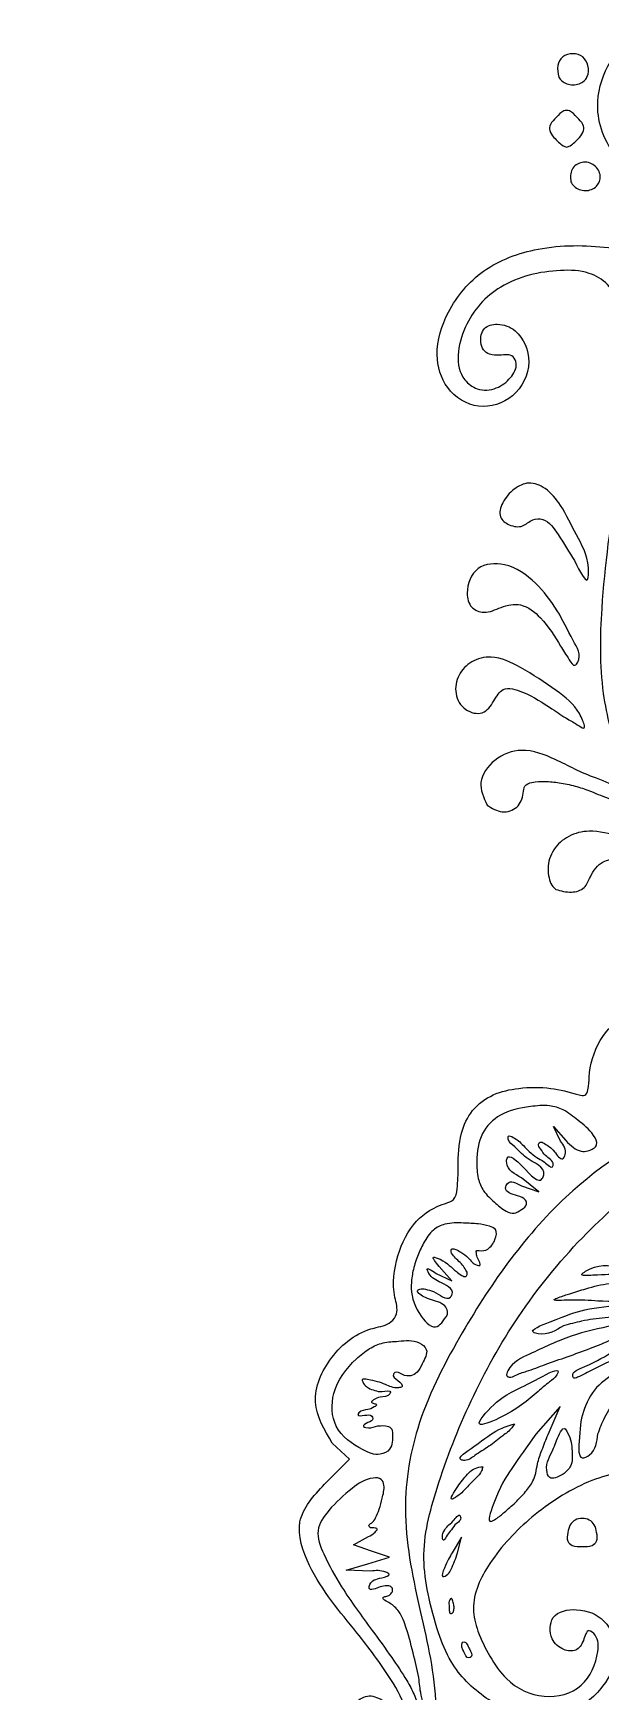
# Model space of a CAD drawing. Extents: x 1 to 188, y -1 to 173.
# Drawn here: x 1.5 to 25.6, y 35.6 to 106.2 of the extents above; entities that cross this region are included whole.
import ezdxf

# ---------------------------------------------------------------- set-up
doc = ezdxf.new("R2010")
doc.units = 0
doc.layers.get('0').update_dxf_attribs({"linetype": 'CONTINUOUS'})

msp = doc.modelspace()

# ---------------------------------------------------------------- linework, layer by layer
at = {"color": 7}
for p, q in [((23.844771, 104.30587), (23.844771, 104.30587)), ((23.634176, 101.739462), (23.634176, 101.739462)), ((24.350691, 99.854755), (24.350691, 99.854755)), ((24.508867, 83.734505), (24.508867, 83.734505)), ((23.918545, 80.098847), (23.918545, 80.098847)), ((23.549149, 77.432437), (23.549149, 77.432437)), ((20.787698, 73.336391), (20.787698, 73.336391)), ((23.711344, 69.749641), (23.711344, 69.749641)), ((23.91628, 59.039458), (23.615319, 59.657432)), ((23.615319, 59.657432), (24.136188, 59.061506)), ((22.98374, 56.878069), (22.256136, 57.483941)), ((22.086297, 56.711289), (22.086297, 56.711289)), ((22.256136, 57.136723), (22.98374, 56.878069)), ((19.279573, 53.098142), (18.750407, 53.71129)), ((18.618115, 53.41521), (19.279573, 53.098142)), ((19.098715, 51.666259), (19.098715, 51.666259)), ((24.042073, 51.183135), (24.042073, 51.183135)), ((24.200733, 49.866375), (24.200733, 49.866375)), ((22.953974, 48.386873), (22.953974, 48.386873)), ((23.904289, 47.751182), (22.861918, 46.573625)), ((23.383679, 46.560557), (23.904289, 47.751182)), ((16.761978, 46.590013), (16.761978, 46.590013)), ((21.949965, 47.021067), (21.949965, 47.021067)), ((25.50374, 46.584539), (25.50374, 46.584537)), ((14.927061, 45.515337), (14.198915, 46.190162)), ((13.862171, 44.450447), (14.927061, 45.515337)), ((20.606123, 45.18991), (20.606123, 45.18991)), ((24.020433, 44.869074), (24.020433, 44.869074)), ((21.991553, 43.664775), (21.991553, 43.664775)), ((19.420588, 42.724099), (19.420588, 42.724099)), ((24.222109, 42.39337), (24.222109, 42.39337)), ((15.098421, 41.868857), (15.733789, 42.220957)), ((15.866081, 41.603081), (15.098421, 41.868857)), ((19.698523, 42.194932), (19.299986, 41.533474)), ((19.525456, 41.533474), (19.698523, 42.194932)), ((14.781657, 40.78745), (15.707698, 41.062376)), ((15.707698, 41.062376), (16.63374, 41.337301)), ((16.63374, 41.337301), (15.866081, 41.603081)), ((19.525456, 41.533474), (19.525456, 41.533474)), ((15.83999, 40.746815), (14.781657, 40.78745)), ((19.328008, 39.466417), (19.328021, 39.466417)), ((20.032332, 37.443844), (20.032332, 37.443844)), ((17.675333, 37.129363), (17.675333, 37.129363))]:
    msp.add_line(p, q, dxfattribs=at)
for points, knots in [([(14.198915, 46.190162), (13.860481, 46.759163), (13.159493, 47.937722), (14.075879, 50.020087), (15.460105, 51.061633), (16.642375, 51.207594), (17.042732, 51.774637), (16.711432, 52.761236), (16.892117, 54.145573), (17.623089, 55.697151), (18.642829, 56.293192), (19.435405, 56.522029), (19.551084, 57.186508), (19.550453, 58.095021), (19.587885, 59.274738), (20.101205, 60.408366), (21.030266, 61.084339), (22.206609, 61.335844), (23.490123, 61.344621), (24.32885, 61.115411), (24.981955, 60.931652), (25.129636, 61.335767), (25.105988, 62.10086), (25.489511, 63.389212), (26.616876, 64.543755), (27.852511, 64.962921), (28.751064, 64.785667), (29.342852, 64.588035), (29.925726, 64.285574), (30.391436, 64.040852), (30.785, 63.850494), (31.051638, 64.016941), (31.150465, 64.33401), (31.441609, 64.672676), (31.896605, 65.311929), (32.855393, 65.976509), (34.38616, 65.918358), (35.694976, 65.18798), (36.370527, 64.615637), (37.126368, 64.210988), (37.11763, 64.973328), (37.682871, 65.643936), (38.485006, 66.423403), (39.351029, 67.018309), (40.040538, 66.852993), (40.546077, 66.671098), (41.116721, 66.386179), (41.564005, 66.040518), (42.133376, 65.959754), (42.485284, 66.359011), (42.904569, 66.614786), (42.927505, 67.188782), (42.439144, 67.234073), (42.064904, 67.465218), (41.727496, 67.803316), (41.400531, 68.256139), (41.17409, 68.810939), (40.493323, 69.030196), (39.027406, 68.638352), (36.611972, 68.619136), (33.545164, 69.159514), (30.962713, 70.23484), (29.074507, 71.89251), (27.640778, 73.49198), (26.286296, 75.520251), (25.575257, 78.315065), (25.622372, 82.342424), (26.233098, 86.505262), (26.72863, 90.254915), (26.868726, 92.735466), (26.577322, 94.397636), (26.02564, 95.5015), (25.049112, 96.075901), (23.434228, 96.128405), (21.329123, 95.643886), (19.680601, 93.850221), (19.339698, 91.742662), (20.389778, 90.934982), (21.197857, 91.007241), (21.787744, 91.456094), (22.114344, 92.000658), (21.882728, 92.544816), (21.356869, 92.460624), (20.930406, 92.474418), (20.593161, 92.683295), (20.480159, 93.104191), (20.577531, 93.688527), (21.317307, 93.861744), (22.239771, 93.498073), (22.792181, 92.115361), (22.032992, 90.602929), (20.388255, 90.062997), (18.958893, 90.967968), (18.496207, 92.636297), (19.084422, 94.49729), (20.569884, 96.266912), (23.109627, 97.176085), (25.929104, 97.167751), (28.896587, 96.458586), (31.732677, 95.201263), (34.10968, 94.128283), (35.13353, 92.972462), (35.995235, 92.937187), (35.128685, 93.679786), (34.553744, 94.127759), (33.433746, 94.790688), (32.154452, 95.435401), (30.864652, 96.077905), (29.81828, 96.721566), (29.165068, 97.405079), (28.652814, 98.131585), (28.018121, 98.864911), (27.164431, 99.815624), (26.250648, 100.812322), (25.594087, 102.048957), (25.39336, 103.470375), (25.949652, 105.086472), (27.260491, 106.363128), (28.584507, 107.023389), (29.426044, 106.810199), (29.707851, 107.085165), (29.153605, 107.568825), (28.402349, 108.13459), (26.541991, 108.55401), (24.272347, 108.778879), (21.864103, 108.993631), (19.768011, 109.670213), (18.204867, 111.039165), (16.949987, 113.060879), (16.821997, 116.228534), (17.500899, 119.446166), (18.125128, 122.572964), (17.082522, 125.210687), (14.807209, 126.074611), (12.788605, 126.55323), (11.156598, 127.710503), (10.306757, 129.105999), (9.548304, 130.286973), (9.003335, 131.006096), (8.53596, 131.581319), (7.758451, 131.743328), (6.762758, 132.023829), (5.059184, 132.409703), (3.115649, 132.601485), (1.428641, 134.234797), (1.678264, 138.120691), (2.790526, 143.817634), (7.04824, 151.040918), (13.212217, 157.625181), (20.974812, 163.253213), (28.939348, 168.088234), (35.064922, 170.973954), (39.084775, 172.223794), (41.972655, 172.397995), (45.700013, 172.433919), (49.431868, 172.523717), (52.377086, 172.425863), (54.850762, 171.750297), (57.71735, 170.719395), (61.00713, 169.176954), (63.675834, 167.65404), (65.74337, 166.330953), (67.27464, 165.370692), (68.894686, 164.370179), (70.589234, 163.259979), (72.354181, 162.03803), (73.558996, 161.151291), (74.142894, 160.721545)], [0, 0, 0, 0, 1.883715, 3.901693, 6.102992, 6.868618, 7.285832, 7.989116, 9.761465, 11.437811, 12.879503, 13.255182, 13.733613, 14.667863, 16.111801, 17.183298, 18.287248, 19.407402, 20.768274, 22.005829, 22.248225, 22.517413, 23.06019, 24.686376, 26.276317, 27.790337, 28.330729, 28.999165, 29.66317, 30.274333, 30.645428, 30.838411, 31.13254, 31.607904, 32.164437, 33.49642, 34.881378, 36.565879, 37.668737, 38.065986, 38.400613, 39.394515, 40.779992, 41.809953, 42.255622, 42.835461, 43.435734, 44.153797, 44.531509, 45.006355, 45.63844, 45.941908, 46.426491, 46.802676, 47.298722, 47.829377, 48.49806, 48.97288, 49.816255, 52.981292, 56.143052, 59.129943, 61.220635, 63.622363, 65.572281, 68.475173, 72.095269, 77.601964, 81.08089, 83.457781, 85.008677, 86.116868, 87.028902, 88.247169, 90.890764, 93.18329, 95.403647, 96.061847, 96.87292, 97.620609, 98.268067, 98.585895, 99.15203, 99.592416, 99.900715, 100.251484, 100.850431, 101.426748, 102.233018, 103.682732, 105.275841, 106.781232, 108.317604, 109.777767, 111.659506, 113.957694, 116.464128, 119.463879, 122.322168, 125.536597, 128.826513, 129.923037, 130.154708, 130.903208, 131.73422, 133.025882, 134.507201, 136.133828, 137.324989, 138.170864, 138.947522, 139.990802, 141.076211, 142.784588, 144.032192, 145.214127, 146.997618, 148.902706, 150.653438, 151.129912, 151.297683, 151.642576, 152.807875, 154.52637, 157.020533, 159.781365, 161.741786, 163.4994, 165.914353, 168.655542, 172.723683, 175.851004, 178.064574, 180.528487, 182.70366, 184.336743, 186.347696, 187.556562, 188.53828, 189.087865, 189.699967, 190.828553, 192.23192, 194.940941, 196.50599, 198.700839, 205.90588, 214.196875, 223.268041, 232.867441, 242.839906, 251.210069, 253.112247, 255.412699, 259.839449, 264.311061, 266.623178, 268.634077, 271.967145, 275.76139, 279.515393, 281.177013, 283.125051, 284.937772, 286.88906, 289.201855, 291.376762, 291.376762, 291.376762, 291.376762]), ([(23.844771, 104.30587), (23.804246, 104.472193), (23.729783, 104.777809), (23.981322, 105.214466), (24.432826, 105.341897), (24.889778, 105.212022), (25.130792, 104.786896), (25.108387, 104.381508), (24.918346, 104.117192), (24.700357, 104.007159), (24.444631, 103.958443), (24.189984, 104.007862), (23.965802, 104.11568), (23.882878, 104.245988), (23.844771, 104.30587)], [0, 0, 0, 0, 0.497806, 0.91471, 1.361473, 1.810725, 2.231129, 2.728091, 2.9356, 3.179904, 3.440858, 3.702656, 3.948927, 4.158331, 4.158331, 4.158331, 4.158331]), ([(23.634176, 101.739462), (23.555928, 101.829645), (23.419227, 101.987198), (23.470264, 102.349288), (23.750577, 102.580797), (23.972335, 102.889366), (24.376391, 102.889342), (24.598182, 102.58092), (24.878371, 102.348932), (24.929744, 101.988126), (24.725904, 101.749381), (24.530713, 101.536628), (24.352898, 101.398679), (24.174372, 101.302036), (23.995797, 101.398787), (23.818221, 101.535851), (23.698758, 101.668014), (23.634176, 101.739462)], [0, 0, 0, 0, 0.341478, 0.596575, 0.992393, 1.413194, 1.65466, 2.075459, 2.471278, 2.726375, 3.067853, 3.354591, 3.59826, 3.755902, 3.913544, 4.157214, 4.443953, 4.443953, 4.443953, 4.443953]), ([(24.350691, 99.854755), (24.337607, 100.041553), (24.311715, 100.411208), (24.827176, 100.755625), (25.389402, 100.613208), (25.677954, 100.123866), (25.492819, 99.593962), (25.048999, 99.44196), (24.707934, 99.515727), (24.478679, 99.643982), (24.391881, 99.786924), (24.350691, 99.854755)], [0, 0, 0, 0, 0.526922, 1.042724, 1.578076, 2.099439, 2.552693, 3.071394, 3.334411, 3.594407, 3.829209, 3.829209, 3.829209, 3.829209]), ([(24.508867, 83.734505), (24.284942, 84.096538), (23.90485, 84.711057), (23.357625, 85.527703), (22.676253, 85.523792), (22.3097, 85.116908), (21.738529, 85.211252), (21.229284, 85.583264), (21.44761, 86.285487), (21.880142, 86.783699), (22.577226, 87.142662), (23.37309, 86.801482), (24.034352, 85.987508), (24.584195, 84.764595), (25.13536, 83.903339), (25.095951, 82.559548), (24.743294, 83.265337), (24.508867, 83.734505)], [0, 0, 0, 0, 1.312678, 2.228154, 2.653027, 3.157575, 3.72372, 4.226524, 4.827574, 5.591988, 6.26042, 6.990566, 7.96049, 9.388749, 10.884436, 11.376445, 12.351993, 12.351993, 12.351993, 12.351993]), ([(23.918545, 80.098847), (23.664182, 80.513955), (23.235545, 81.213471), (22.296197, 81.975082), (21.388589, 81.786864), (20.735701, 81.43945), (20.039075, 81.70788), (19.848466, 82.532071), (20.26708, 83.584658), (21.730107, 83.679036), (22.882927, 82.836251), (23.823222, 81.63832), (24.321493, 80.522037), (24.850624, 79.669999), (24.488959, 79.191096), (24.183961, 79.676452), (24.025805, 79.928149), (23.918545, 80.098847)], [0, 0, 0, 0, 1.476041, 2.487341, 3.322461, 4.080975, 4.640116, 5.266163, 6.412343, 7.536887, 9.071301, 10.568756, 12.002292, 12.950335, 13.125234, 13.454171, 14.147378, 14.147378, 14.147378, 14.147378]), ([(23.549149, 77.432437), (23.166833, 77.68533), (22.565931, 78.08281), (21.454205, 78.439663), (21.069, 77.73572), (20.640982, 77.127154), (19.774815, 77.334207), (19.3661, 78.067874), (19.523931, 78.898572), (20.113981, 79.503733), (21.129425, 79.755386), (22.379628, 79.11918), (23.617069, 78.324439), (24.578115, 77.571207), (24.84239, 76.96218), (24.927565, 76.780969), (24.941803, 76.535781), (24.542443, 76.826049), (24.174303, 76.999536), (23.778395, 77.273691), (23.549149, 77.432437)], [0, 0, 0, 0, 1.442823, 2.267739, 2.89995, 3.601892, 4.316502, 5.109656, 5.910028, 6.680032, 7.530719, 8.85481, 10.672097, 12.060721, 12.377429, 12.609659, 12.716259, 12.954081, 13.528346, 14.318261, 14.318261, 14.318261, 14.318261]), ([(20.787698, 73.336391), (20.640183, 73.658566), (20.327553, 74.341349), (21.085549, 75.370459), (22.341913, 75.835751), (23.882271, 75.229766), (25.040082, 74.554971), (26.341537, 74.197513), (26.280196, 73.504912), (25.696506, 73.708253), (25.233429, 73.923091), (24.51603, 74.163172), (23.89109, 74.296083), (23.263225, 74.349947), (22.777568, 74.349493), (22.346832, 74.185917), (22.32914, 73.716264), (22.129436, 73.184645), (21.388382, 72.950249), (20.993888, 73.203844), (20.787698, 73.336391)], [0, 0, 0, 0, 0.99601, 2.11084, 3.32719, 4.810267, 6.734054, 7.808578, 8.043781, 8.348004, 9.209714, 9.848322, 10.54016, 11.143512, 11.716447, 12.04025, 12.356206, 13.004235, 13.650512, 14.358178, 14.358178, 14.358178, 14.358178]), ([(23.711344, 69.749641), (23.650423, 69.803807), (23.502644, 69.935198), (23.41373, 70.265557), (23.340052, 70.781733), (23.569832, 71.484199), (24.238929, 72.074214), (25.27795, 72.322867), (26.509588, 71.967667), (27.825909, 71.548186), (28.632688, 70.964941), (29.190472, 70.607181), (29.139004, 70.254719), (28.153434, 70.985812), (27.305699, 70.910933), (25.763384, 71.165273), (25.198776, 70.3929), (24.973559, 69.757695), (24.330206, 69.571925), (23.929028, 69.687129), (23.711344, 69.749641)], [0, 0, 0, 0, 0.240444, 0.583247, 0.985917, 1.808244, 2.663409, 3.559451, 4.882744, 6.452518, 7.595306, 8.063462, 8.152513, 8.51589, 10.393159, 11.661256, 12.502557, 13.026958, 13.598646, 14.27685, 14.27685, 14.27685, 14.27685]), ([(47.843376, 50.81053), (47.684204, 51.064503), (47.385443, 51.541198), (47.071406, 52.210605), (46.902653, 52.752814), (46.939445, 53.179292), (46.636232, 53.452061), (46.246047, 53.428891), (45.824133, 53.468821), (45.408119, 53.578837), (45.043505, 53.6793), (44.728171, 53.980724), (44.485076, 53.64476), (44.853817, 52.964456), (44.565798, 51.689082), (44.177579, 50.060421), (43.488577, 48.471333), (42.434543, 47.22847), (41.107616, 46.298744), (39.718472, 45.60658), (38.032871, 45.219735), (35.63208, 45.157229), (32.302268, 45.125653), (29.014845, 45.100552), (26.549951, 45.041171), (24.58722, 44.414224), (22.661474, 43.152102), (20.941417, 41.341391), (20.041022, 39.506742), (20.389105, 38.109863), (20.884498, 37.118831), (21.658617, 35.953359), (23.139176, 35.210543), (24.964269, 35.686214), (25.517532, 37.030008), (25.539417, 37.910275), (25.051334, 38.359754), (24.893225, 37.738914), (24.616779, 37.305421), (23.960922, 37.380695), (23.420406, 37.873306), (23.446523, 38.976952), (24.715204, 39.224212), (25.930629, 38.736859), (26.470935, 37.225022), (25.755747, 35.689587), (24.351074, 34.593944), (22.424834, 34.437351), (20.623599, 35.296397), (19.295257, 36.610079), (18.649296, 38.242274), (18.266047, 39.70651), (17.950628, 41.792867), (18.692614, 44.612586), (20.04099, 48.060835), (22.064001, 51.699598), (24.671399, 54.918161), (27.57779, 57.491658), (30.154394, 58.916716), (32.273567, 59.434754), (34.153087, 59.639554), (36.421601, 59.718098), (38.463713, 59.821568), (40.024201, 59.891124), (40.640355, 60.249098), (41.076113, 60.625275), (40.686987, 61.000365), (40.063563, 61.020535), (39.068297, 61.171089), (37.752707, 61.18795), (34.47848, 61.212868), (29.474814, 60.569827), (23.528476, 56.698249), (20.04851, 51.68659), (17.682624, 47.069919), (17.074538, 42.969053), (17.944478, 39.009519), (18.734147, 35.617343), (18.535365, 32.513984), (16.627971, 31.555278), (15.322807, 31.981987), (14.617802, 32.738933), (14.270684, 33.6873), (14.605489, 34.552736), (15.078357, 35.143037), (15.762465, 35.553212), (16.40971, 35.240518), (16.854724, 34.845058), (17.035625, 34.255792), (16.636746, 33.837169), (16.082819, 33.901702), (15.7529, 34.192399), (15.625279, 34.648543), (15.28923, 34.491169), (15.217016, 34.018562), (15.057223, 33.424443), (15.292173, 32.749683), (15.807923, 32.283453), (16.539441, 32.34391), (17.121311, 32.82688), (17.53276, 33.654397), (17.428375, 34.88513), (16.571659, 36.407286), (15.046562, 38.42437), (13.359371, 40.353246), (12.477012, 42.936359), (13.400645, 43.945963), (13.862171, 44.450447)], [0, 0, 0, 0, 0.898868, 1.687135, 2.208513, 2.601623, 2.884799, 3.304139, 3.721662, 4.170865, 4.562663, 4.9441, 5.109228, 5.601332, 7.00583, 8.890874, 10.683041, 12.12543, 13.720291, 15.515571, 16.744465, 18.875726, 22.697616, 26.737487, 28.766245, 30.035185, 32.871951, 35.534568, 37.585305, 38.549075, 39.730841, 40.918694, 42.694563, 44.331863, 45.936815, 46.633281, 46.949989, 47.428386, 47.954941, 48.464285, 49.138073, 50.036596, 51.087486, 52.347203, 53.763562, 55.319736, 57.131978, 58.875485, 60.808554, 62.959008, 64.302743, 66.019005, 67.509695, 70.570421, 74.56072, 78.66379, 82.988742, 86.925953, 90.26094, 91.681952, 93.443339, 95.931239, 98.44722, 99.722914, 100.355913, 100.772465, 101.018731, 101.710411, 102.6275, 104.03992, 105.645407, 112.471599, 118.790362, 126.28672, 130.542498, 134.25777, 138.45577, 142.512964, 144.989114, 146.912017, 147.890261, 148.923853, 149.941239, 150.714686, 151.573107, 152.236797, 152.878955, 153.536538, 154.033935, 154.522996, 154.983593, 155.548446, 155.873194, 156.027594, 156.474081, 157.205037, 157.875146, 158.504444, 159.14144, 159.881137, 160.68821, 161.824263, 163.412156, 165.87353, 169.375034, 171.283252, 173.189071, 173.189071, 173.189071, 173.189071]), ([(24.136188, 59.061506), (24.239204, 58.956868), (24.426054, 58.767076), (24.764164, 58.592044), (25.126654, 58.608196), (25.569979, 58.845177), (25.231987, 59.492654), (24.692077, 59.87507), (24.097187, 60.394704), (23.37591, 60.591702), (22.458503, 60.500042), (21.377002, 60.295137), (20.452179, 59.380613), (20.328599, 58.336628), (20.362641, 57.497146), (20.619379, 56.874995), (21.091603, 56.449484), (21.489142, 56.093927), (21.948778, 55.912481), (22.226034, 56.127784), (22.51272, 56.297502), (22.409067, 56.620442), (22.217927, 56.67424), (22.086297, 56.711289)], [0, 0, 0, 0, 0.441306, 0.800443, 1.087738, 1.543511, 1.960383, 2.88691, 3.651268, 4.265601, 5.06824, 6.40496, 7.483582, 8.704719, 9.425316, 9.999407, 10.666007, 11.290664, 11.645717, 11.990305, 12.310452, 12.483137, 12.865094, 12.865094, 12.865094, 12.865094]), ([(22.256136, 57.483941), (21.957189, 57.640456), (21.590504, 57.832435), (21.634639, 58.573166), (22.417383, 57.887324), (23.022206, 57.141107), (23.344602, 57.91913), (22.44538, 58.218732), (22.054862, 58.768945), (21.689293, 58.989672), (21.669428, 59.324036), (21.940218, 59.17658), (22.127321, 59.067402), (22.349278, 58.832518), (22.586451, 58.587998), (22.901538, 58.331045), (23.196622, 58.207554), (23.578089, 57.834397), (23.63214, 58.209154), (23.256, 58.37426), (23.103072, 58.666654), (22.925436, 58.882019), (23.063238, 59.042636), (23.256638, 58.921411), (23.458542, 58.796315), (23.680591, 58.583689), (23.962775, 58.142228), (24.209949, 58.624451), (24.041858, 58.861993), (23.91628, 59.039458)], [0, 0, 0, 0, 0.898024, 1.101507, 1.854977, 2.837098, 3.004951, 4.054434, 4.728131, 5.155763, 5.282855, 5.487279, 5.759737, 6.056374, 6.405813, 6.81324, 7.195162, 7.602174, 7.676182, 8.184078, 8.542695, 8.762851, 8.866528, 9.058141, 9.320213, 9.609532, 10.075197, 10.279342, 10.882384, 10.882384, 10.882384, 10.882384]), ([(22.086297, 56.711289), (21.828635, 56.784966), (21.484883, 56.88326), (21.701942, 57.427075), (22.018715, 57.261112), (22.256136, 57.136723)], [0, 0, 0, 0, 0.613318, 0.818239, 1.431359, 1.431359, 1.431359, 1.431359]), ([(26.525987, 49.929902), (27.086552, 50.187335), (28.3485, 50.766871), (31.117967, 51.086323), (34.249948, 51.284027), (37.261651, 51.412476), (39.509915, 51.98667), (40.951749, 52.99416), (42.153736, 54.230153), (42.698474, 54.89999), (43.353882, 56.088576), (42.780562, 55.944762), (42.442425, 55.647897), (41.620034, 54.920465), (40.337441, 53.863103), (38.120167, 52.99316), (35.355705, 52.470337), (32.470615, 52.024494), (29.833639, 51.458905), (27.868926, 50.837306), (26.191791, 50.180045), (25.346942, 49.564989), (24.353862, 49.241177), (24.461527, 48.960835), (24.552815, 48.960456), (24.716922, 49.028421), (25.084226, 49.223365), (25.714243, 49.526273), (26.233189, 49.784312), (26.525987, 49.929902)], [0, 0, 0, 0, 1.840311, 4.142925, 8.275538, 11.286155, 13.186819, 15.10474, 16.588164, 17.997604, 18.698629, 18.926763, 19.430224, 20.124251, 22.175124, 24.405514, 27.161859, 30.611743, 33.17679, 35.20487, 36.886697, 38.295653, 38.963372, 39.02123, 39.093311, 39.198288, 39.568236, 40.32511, 41.305051, 41.305051, 41.305051, 41.305051]), ([(18.750407, 53.71129), (18.596334, 53.892909), (18.342659, 54.191937), (19.0612, 53.925363), (19.322472, 53.594434), (19.664241, 53.351129), (19.866356, 53.239674), (19.977582, 53.395634), (19.86998, 53.576477), (19.74704, 53.781735), (19.542644, 53.967261), (19.363868, 54.141877), (19.248989, 54.290049), (19.249518, 54.485881), (19.489998, 54.437339), (19.695209, 54.299589), (20.035773, 54.07623), (20.199089, 53.781842), (20.574252, 53.72721), (20.362313, 54.058251), (20.330502, 54.209776), (20.32235, 54.416593), (20.556831, 54.343278), (20.875059, 54.435589), (21.140466, 54.793978), (21.238701, 55.291098), (20.813054, 55.456677), (20.372038, 55.534905), (19.726758, 55.559933), (19.063512, 55.577472), (18.420531, 55.26889), (18.08865, 54.722286), (17.800088, 54.132557), (17.623889, 53.537363), (17.507237, 52.692), (17.702609, 51.848077), (18.589, 50.856468), (18.940414, 51.414765), (19.098715, 51.666259)], [0, 0, 0, 0, 0.459408, 0.756395, 1.620903, 1.90536, 2.077608, 2.182176, 2.373792, 2.635864, 2.925182, 3.188029, 3.38263, 3.498357, 3.646282, 3.934521, 4.323031, 4.813398, 4.924362, 5.229612, 5.457139, 5.578767, 5.671796, 6.047481, 6.55439, 6.982416, 7.266354, 7.761252, 8.379618, 9.184507, 9.726919, 10.426105, 11.042759, 11.704373, 12.28271, 13.557917, 14.449096, 15.179621, 15.179621, 15.179621, 15.179621]), ([(19.098715, 51.666259), (19.0992, 51.755915), (19.100224, 51.945108), (18.84053, 52.167353), (18.515024, 52.263753), (18.17448, 52.370428), (17.957994, 52.482549), (17.774066, 52.660436), (17.960283, 52.79237), (18.201203, 52.722327), (18.616607, 52.656446), (19.112005, 52.187687), (19.437431, 52.742515), (18.71282, 53.05539), (18.352403, 53.280266), (18.172429, 53.710967), (18.420784, 53.546159), (18.618115, 53.41521)], [0, 0, 0, 0, 0.25768, 0.543761, 0.93243, 1.29401, 1.577099, 1.744273, 1.867058, 2.111099, 2.466874, 3.22621, 3.375442, 4.134818, 4.772567, 4.880685, 5.298826, 5.298826, 5.298826, 5.298826]), ([(30.298596, 53.324707), (29.707872, 53.456369), (28.447653, 53.737248), (26.62192, 53.632876), (25.437355, 53.84314), (24.668583, 53.288225), (25.734816, 53.367899), (26.368368, 53.367697), (27.613563, 53.415767), (28.592664, 53.368799), (29.62745, 53.235464), (30.223941, 52.932448), (31.275363, 53.022837), (30.686595, 53.204796), (30.298596, 53.324707)], [0, 0, 0, 0, 1.812526, 3.866744, 5.360595, 5.567504, 6.040347, 7.184929, 8.371631, 9.461361, 10.225369, 11.384056, 11.769942, 12.515687, 12.515687, 12.515687, 12.515687]), ([(30.766782, 52.388537), (30.611729, 52.439577), (30.17774, 52.582435), (29.369985, 52.723918), (28.273417, 52.901816), (27.126867, 53.047512), (25.979934, 53.027544), (25.100922, 52.800818), (24.35787, 52.565338), (23.966604, 52.442528), (23.457943, 52.243361), (24.730639, 52.30393), (25.534105, 52.213909), (27.427369, 52.201056), (29.007229, 52.251775), (30.169086, 52.181992), (30.6596, 52.351498), (30.766782, 52.388537)], [0, 0, 0, 0, 0.489281, 1.369488, 2.453489, 3.823993, 4.836827, 5.859298, 6.570478, 7.081961, 7.284226, 7.799476, 9.146947, 11.035417, 12.871861, 14.084566, 14.423645, 14.423645, 14.423645, 14.423645]), ([(24.042073, 51.183135), (24.297945, 51.253898), (24.8792, 51.414648), (25.796569, 51.533991), (26.878655, 51.617899), (27.486135, 51.567191), (28.332326, 51.699717), (27.419421, 52.104854), (26.578495, 52.078869), (24.830862, 51.911917), (24.01366, 51.555952), (22.468273, 50.972228), (23.322806, 50.741024), (23.713586, 50.981224), (24.042073, 51.183135)], [0, 0, 0, 0, 0.793339, 1.802199, 2.815683, 3.856088, 4.180418, 4.521403, 5.815934, 7.470695, 9.030737, 9.878444, 10.092872, 11.223614, 11.223614, 11.223614, 11.223614]), ([(26.15874, 51.19569), (25.555877, 51.070142), (24.319955, 50.812757), (22.823594, 50.075121), (21.828592, 49.639339), (21.573865, 49.069151), (21.784298, 48.956237), (22.06226, 49.126994), (22.567604, 49.276705), (23.305829, 49.559424), (23.88615, 49.758473), (24.200733, 49.866375)], [0, 0, 0, 0, 1.841966, 3.776195, 4.946722, 5.156895, 5.275746, 5.544714, 6.051165, 6.895543, 7.895133, 7.895133, 7.895133, 7.895133]), ([(24.200733, 49.866375), (24.529662, 49.98585), (25.164828, 50.216556), (26.007443, 50.55624), (26.506731, 50.804953), (26.714278, 50.908339)], [0, 0, 0, 0, 1.049965, 2.027493, 2.722914, 2.722914, 2.722914, 2.722914]), ([(16.761978, 46.590013), (16.753973, 46.681058), (16.737988, 46.862843), (16.39764, 46.960861), (16.039087, 46.920402), (15.750594, 46.799886), (15.448164, 46.920119), (15.734735, 47.090603), (15.965831, 47.17455), (15.853034, 47.423814), (15.622052, 47.378078), (15.234583, 47.334078), (15.393904, 47.597193), (15.698414, 47.596324), (15.915586, 47.678231), (16.134523, 47.835456), (15.972313, 47.883459), (15.809911, 47.931557), (16.02975, 48.088332), (16.247597, 48.178535), (16.605133, 48.154619), (16.720678, 48.46724), (16.279082, 48.345169), (16.026314, 48.429234), (15.744234, 48.519263), (15.573738, 48.657905), (15.385891, 48.951561), (15.975823, 48.851358), (16.386779, 48.745774), (16.842626, 48.501636), (17.27378, 48.597142), (16.984391, 48.882577), (16.729164, 49.048725), (16.913408, 49.28212), (17.197254, 49.066391), (17.52441, 49.021347), (17.868173, 49.214983), (18.036205, 49.625545), (18.352143, 50.142408), (17.759007, 50.617408), (17.09002, 50.520078), (16.36566, 50.500322), (15.742571, 50.222652), (14.945026, 49.57125), (14.118402, 48.498841), (14.182172, 46.752359), (15.254745, 46.002794), (16.129901, 45.615633), (16.771099, 45.938252), (16.765375, 46.347282), (16.761978, 46.590013)], [0, 0, 0, 0, 0.249573, 0.498308, 0.92835, 1.338443, 1.452191, 1.692358, 1.973034, 2.072354, 2.382938, 2.669373, 2.751137, 3.15219, 3.453363, 3.58779, 3.710386, 3.832981, 3.967408, 4.268581, 4.707634, 4.776795, 5.133443, 5.451725, 5.738465, 5.950407, 6.189092, 6.417794, 7.202164, 7.77861, 7.935395, 8.253744, 8.578443, 8.669856, 9.012954, 9.370092, 9.670167, 10.098721, 10.729749, 11.138905, 12.029491, 12.687257, 13.308593, 14.025435, 15.778788, 17.179633, 18.696378, 19.447306, 19.902496, 20.566896, 20.566896, 20.566896, 20.566896]), ([(25.50374, 46.584537), (25.592357, 46.823533), (25.789808, 47.356051), (26.306822, 48.106475), (26.771345, 48.912466), (27.93112, 49.481131), (27.243923, 50.232053), (26.371002, 49.186044), (25.408316, 48.69735), (24.778905, 47.454474), (24.725989, 46.626897), (24.65264, 45.426757), (25.414127, 45.802102), (25.465637, 46.251849), (25.50374, 46.584539)], [0, 0, 0, 0, 0.765445, 1.705524, 2.647933, 3.861843, 4.073488, 5.315255, 6.556865, 7.718236, 9.015056, 9.71246, 10.048269, 11.002687, 11.002687, 11.002687, 11.002687]), ([(22.953974, 48.386873), (23.116289, 48.528982), (23.385669, 48.764828), (23.707349, 48.986386), (23.933429, 49.4604), (22.653475, 48.755445), (21.99144, 48.463898), (21.124536, 47.967712), (20.067158, 46.740036), (21.899959, 47.472707), (22.518338, 48.009038), (22.953974, 48.386873)], [0, 0, 0, 0, 0.643624, 1.068172, 1.19181, 2.024276, 3.252307, 4.278067, 5.29122, 6.139281, 8.160954, 8.160954, 8.160954, 8.160954]), ([(21.949965, 47.021067), (21.712738, 46.940475), (21.05279, 46.716273), (20.59699, 46.275802), (19.402235, 45.507391), (19.967613, 45.431702), (20.326078, 45.731481), (20.884478, 46.044184), (21.386332, 46.466244), (21.793188, 46.75289), (21.915621, 46.962319), (21.949965, 47.021067)], [0, 0, 0, 0, 0.714969, 1.988988, 2.781753, 2.946432, 3.421619, 4.138164, 4.873172, 5.39357, 5.596464, 5.596464, 5.596464, 5.596464]), ([(22.861918, 46.573625), (22.498008, 46.060564), (21.77783, 45.045216), (21.247766, 44.226914), (20.744925, 42.702051), (21.25072, 43.024336), (21.562121, 43.277531), (21.836749, 43.525179), (21.991553, 43.664775)], [0, 0, 0, 0, 1.775443, 3.513597, 4.237893, 4.475835, 4.949817, 5.562162, 5.562162, 5.562162, 5.562162]), ([(24.020433, 44.869074), (24.143882, 44.975792), (24.433891, 45.226497), (24.407902, 45.93942), (24.355336, 46.411076), (24.052181, 46.922671), (23.751105, 46.395408), (23.619295, 45.87718), (23.220125, 45.268693), (23.453558, 44.568566), (23.799382, 44.751892), (24.020433, 44.869074)], [0, 0, 0, 0, 0.470456, 1.105202, 1.912915, 2.149201, 2.44603, 3.187987, 4.092927, 4.423181, 5.008269, 5.008269, 5.008269, 5.008269]), ([(21.991553, 43.664775), (22.139472, 43.817149), (22.414439, 44.100399), (22.728188, 44.516128), (22.873789, 44.930218), (22.92863, 45.386471), (23.128873, 45.930231), (23.294882, 46.340897), (23.383679, 46.560557)], [0, 0, 0, 0, 0.637898, 1.185794, 1.543698, 1.940343, 2.559217, 3.270939, 3.270939, 3.270939, 3.270939]), ([(20.606123, 45.18991), (20.492902, 45.176828), (20.159377, 45.138291), (19.739957, 44.617488), (19.495115, 44.319041), (19.180678, 43.738895), (19.630566, 43.978119), (19.872566, 44.271705), (20.264059, 44.660305), (20.544795, 44.940783), (20.591958, 45.13237), (20.606123, 45.18991)], [0, 0, 0, 0, 0.335886, 0.989449, 1.738806, 2.013751, 2.196935, 2.818907, 3.38872, 3.798132, 3.973871, 3.973871, 3.973871, 3.973871]), ([(15.733789, 42.220957), (15.826038, 42.267572), (15.958424, 42.334469), (16.163046, 42.551252), (15.945244, 42.603488), (15.808304, 42.567064), (15.719834, 42.719015), (15.927127, 42.809577), (16.055504, 43.045964), (16.21961, 43.405231), (16.321266, 43.876915), (16.446084, 44.295957), (16.305536, 44.721818), (15.675218, 44.72889), (14.926376, 44.211126), (14.126071, 43.477022), (13.414984, 42.480875), (13.904542, 41.270258), (14.671884, 39.883368), (15.73267, 38.455227), (16.685817, 37.146924), (17.291068, 36.24583), (17.644011, 35.605084), (17.78164, 35.242148), (17.860313, 35.03013), (18.115871, 34.984214), (17.929367, 35.59846), (17.916029, 36.156455), (17.763164, 36.774344), (17.675333, 37.129363)], [0, 0, 0, 0, 0.345934, 0.496451, 0.639037, 0.824927, 0.90401, 1.059552, 1.333339, 1.746068, 2.222237, 2.782061, 3.053276, 3.401371, 4.401856, 5.761884, 6.733199, 7.758242, 9.346489, 11.618073, 13.035596, 14.207709, 14.8852, 15.198509, 15.407196, 15.502784, 15.842144, 16.611484, 17.650518, 17.650518, 17.650518, 17.650518]), ([(19.420588, 42.724099), (19.557463, 42.823816), (19.711133, 42.935768), (19.591104, 43.216681), (19.336177, 42.840795), (19.117894, 42.697456), (18.950637, 42.471927), (18.871885, 42.27013), (18.886505, 42.158133), (18.907222, 42.050435), (19.000235, 42.11023), (19.057833, 42.251568), (19.233296, 42.458418), (19.35401, 42.629655), (19.420588, 42.724099)], [0, 0, 0, 0, 0.409596, 0.459853, 0.820504, 1.141648, 1.425265, 1.624562, 1.749043, 1.814479, 1.856125, 2.013157, 2.296774, 2.645587, 2.645587, 2.645587, 2.645587]), ([(24.222109, 42.39337), (24.246136, 42.507821), (24.290154, 42.717499), (24.528079, 42.952915), (24.835812, 43.007132), (25.143613, 42.953243), (25.381333, 42.71619), (25.452137, 42.390819), (25.516473, 42.04019), (25.222644, 41.771384), (24.835804, 41.814951), (24.449065, 41.770916), (24.155027, 42.041395), (24.19716, 42.262467), (24.222109, 42.39337)], [0, 0, 0, 0, 0.344888, 0.631849, 0.94047, 1.24909, 1.536051, 1.880939, 2.252319, 2.508131, 2.939666, 3.3712, 3.627013, 3.998393, 3.998393, 3.998393, 3.998393]), ([(19.299986, 41.533474), (19.200909, 41.358779), (19.051384, 41.095133), (18.781593, 40.411803), (19.160453, 40.618708), (19.26969, 40.86376), (19.419907, 41.172066), (19.489424, 41.410098), (19.525456, 41.533474)], [0, 0, 0, 0, 0.73201, 1.104731, 1.348578, 1.608127, 1.967318, 2.353832, 2.353832, 2.353832, 2.353832]), ([(17.675333, 37.129363), (17.573361, 37.527514), (17.406569, 38.178758), (17.128071, 38.974175), (16.719303, 39.367851), (16.478803, 39.460607), (16.296827, 39.622438), (16.470985, 39.676816), (16.601344, 39.692186), (16.728917, 39.80948), (16.790222, 39.960178), (16.697766, 40.122757), (16.469461, 40.134084), (16.209509, 40.090406), (15.707761, 39.854067), (15.829826, 40.367807), (16.142744, 40.416045), (16.73234, 40.5851), (16.289771, 40.804081), (16.040323, 40.772321), (15.83999, 40.746815)], [0, 0, 0, 0, 1.232857, 2.016547, 2.522028, 2.792197, 2.921983, 3.023781, 3.19707, 3.357566, 3.509206, 3.650675, 3.842334, 4.118843, 4.592809, 4.767768, 5.34776, 5.695184, 5.852173, 6.492498, 6.492498, 6.492498, 6.492498]), ([(19.328021, 39.466417), (19.306602, 39.530521), (19.273441, 39.629768), (19.148404, 39.483781), (19.174652, 39.29909), (19.170872, 39.122748), (19.196053, 38.929503), (19.342675, 38.9557), (19.375637, 39.105263), (19.387122, 39.27623), (19.348393, 39.400834), (19.328008, 39.466417)], [0, 0, 0, 0, 0.142853, 0.221166, 0.448275, 0.682083, 0.81646, 0.894893, 1.036986, 1.219328, 1.421945, 1.421945, 1.421945, 1.421945]), ([(20.032332, 37.443844), (20.002901, 37.506334), (19.9535, 37.611226), (19.864605, 37.744485), (19.72743, 37.739742), (19.701294, 37.606028), (19.721451, 37.464791), (19.821212, 37.284659), (19.928376, 36.996559), (20.206911, 37.152214), (20.107778, 37.317812), (20.032332, 37.443844)], [0, 0, 0, 0, 0.211516, 0.355035, 0.440359, 0.549957, 0.69766, 0.871998, 1.209204, 1.316702, 1.659115, 1.659115, 1.659115, 1.659115])]:
    msp.add_open_spline(points, degree=3, knots=knots, dxfattribs=at)

doc.saveas('drawing.dxf')
